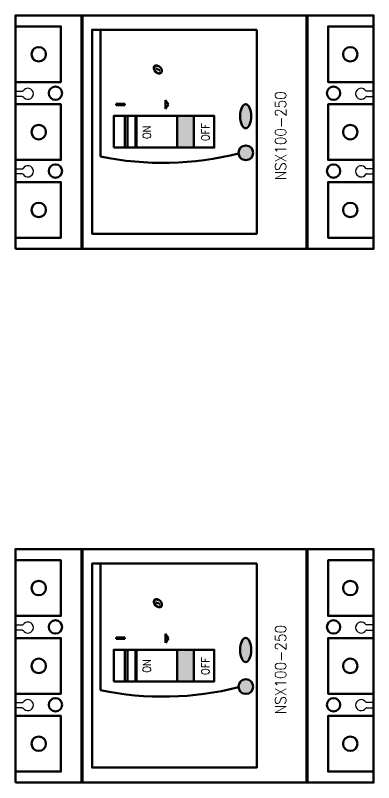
# Model space of a CAD drawing. Header units: millimetres. Extents: x -116965 to 323937, y 291661 to 566926.
# Drawn here: x -40596.9 to -40435.9, y 346574.8 to 346919.8 of the extents above; entities that cross this region are included whole.
import ezdxf
from ezdxf.enums import TextEntityAlignment as Align

# ---------------------------------------------------------------- set-up
doc = ezdxf.new("R2010")
doc.units = ezdxf.units.MM
doc.layers.get('0').update_dxf_attribs({"lineweight": 18})
for name, color, linetype, lineweight in [('H', 7, 'Continuous', 100), ('hw_Text', 7, 'Continuous', 13), ('P', 250, 'Continuous', 100)]:
    doc.layers.add(name, color=color, linetype=linetype, lineweight=lineweight)
doc.styles.add('HW_Standard', font='complex.shx', dxfattribs={"width": 0.9})

# ---------------------------------------------------------------- blocks, each defined once
blk = doc.blocks.new('*U1771')
h = blk.add_hatch(color=254)
edge = h.paths.add_edge_path()
edge.add_spline(control_points=[(5.56, 1.78), (5.58, 1.82), (5.59, 1.87), (5.62, 1.95), (5.64, 2), (5.65, 2.04)], knot_values=[-0.183546, -0.183546, -0.183546, -0.183546, -0.091771, -0.091771, 0, 0, 0, 0], degree=3, periodic=0)
edge.add_line((5.65, 2.04), (5.27, 2.04))
edge.add_ellipse((6.4, 1.52), major_axis=(1.3, 1.25), ratio=0.66219, start_angle=104.5761, end_angle=114.7583)
edge.add_line((5.1, 1.78), (5.56, 1.78))
edge = h.paths.add_edge_path()
edge.add_spline(control_points=[(5.44, 1.27), (5.46, 1.32), (5.47, 1.36), (5.5, 1.45), (5.52, 1.49), (5.53, 1.53)], knot_values=[-0.183098, -0.183098, -0.183098, -0.183098, -0.091547, -0.091547, 0, 0, 0, 0], degree=3, periodic=0)
edge.add_line((5.53, 1.53), (4.99, 1.53))
edge.add_ellipse((6.4, 1.52), major_axis=(1.3, 1.25), ratio=0.66219, start_angle=124.0962, end_angle=133.9588)
edge.add_line((4.9, 1.27), (5.44, 1.27))
edge = h.paths.add_edge_path()
edge.add_spline(control_points=[(6.75, 1.18), (6.78, 1.32), (6.82, 1.45), (6.89, 1.72), (6.92, 1.85), (6.96, 1.98)], knot_values=[-0.551644, -0.551644, -0.551644, -0.551644, -0.275816, -0.275816, 0, 0, 0, 0], degree=3, periodic=0)
edge.add_spline(control_points=[(6.96, 1.98), (6.96, 1.99), (6.96, 1.99), (6.97, 2.01), (6.97, 2.01), (6.97, 2.01)], knot_values=[-0.018517, -0.018517, -0.018517, -0.018517, -0.010545, -0.010545, 0, 0, 0, 0], degree=3, periodic=0)
edge.add_spline(control_points=[(6.97, 2.01), (6.98, 2.02), (6.98, 2.03), (7, 2.03), (7.01, 2.04), (7.03, 2.04), (7.04, 2.04), (7.05, 2.04)], knot_values=[-0.027221, -0.027221, -0.027221, -0.027221, -0.014514, -0.014514, -0.00734, -0.00734, 0, 0, 0, 0], degree=3, periodic=0)
edge.add_line((7.05, 2.04), (7.44, 2.04))
edge.add_spline(control_points=[(7.44, 2.04), (7.45, 2.1), (7.46, 2.17), (7.49, 2.29), (7.5, 2.36), (7.52, 2.42)], knot_values=[-0.257765, -0.257765, -0.257765, -0.257765, -0.128882, -0.128882, 0, 0, 0, 0], degree=3, periodic=0)
edge.add_line((7.52, 2.42), (6.88, 2.42))
edge.add_spline(control_points=[(6.88, 2.42), (6.76, 2.42), (6.65, 2.4), (6.42, 2.3), (6.33, 2.24), (6.21, 2.11), (6.17, 2.06), (6.13, 1.97), (6.11, 1.94), (6.09, 1.88), (6.09, 1.86), (6.08, 1.83)], knot_values=[-0.86466, -0.86466, -0.86466, -0.86466, -0.632414, -0.632414, -0.431586, -0.431586, -0.283006, -0.283006, -0.174285, -0.174285, 0, 0, 0, 0], degree=3, periodic=0)
edge.add_spline(control_points=[(6.08, 1.83), (6.05, 1.71), (6.02, 1.59), (5.97, 1.36), (5.94, 1.24), (5.91, 1.13)], knot_values=[-0.479158, -0.479158, -0.479158, -0.479158, -0.239583, -0.239583, 0, 0, 0, 0], degree=3, periodic=0)
edge.add_spline(control_points=[(5.91, 1.13), (5.91, 1.12), (5.91, 1.11), (5.9, 1.09), (5.89, 1.08), (5.89, 1.08)], knot_values=[-0.028568, -0.028568, -0.028568, -0.028568, -0.012798, -0.012798, 0, 0, 0, 0], degree=3, periodic=0)
edge.add_spline(control_points=[(5.89, 1.08), (5.88, 1.07), (5.87, 1.05), (5.83, 1.04), (5.83, 1.04), (5.8, 1.03), (5.79, 1.03), (5.79, 1.03)], knot_values=[-0.058564, -0.058564, -0.058564, -0.058564, -0.027343, -0.027343, -0.015539, -0.015539, 0, 0, 0, 0], degree=3, periodic=0)
edge.add_line((5.79, 1.03), (5.39, 1.03))
edge.add_spline(control_points=[(5.39, 1.03), (5.37, 0.96), (5.35, 0.89), (5.31, 0.76), (5.3, 0.69), (5.28, 0.62)], knot_values=[-0.283689, -0.283689, -0.283689, -0.283689, -0.141847, -0.141847, 0, 0, 0, 0], degree=3, periodic=0)
edge.add_line((5.28, 0.62), (5.9, 0.62))
edge.add_spline(control_points=[(5.9, 0.62), (6.07, 0.62), (6.2, 0.65), (6.42, 0.75), (6.52, 0.82), (6.63, 0.94), (6.67, 0.98), (6.73, 1.09), (6.74, 1.14), (6.75, 1.18)], knot_values=[-1.143628, -1.143628, -1.143628, -1.143628, -0.811486, -0.811486, -0.496541, -0.496541, -0.30491, -0.30491, 0, 0, 0, 0], degree=3, periodic=0)
edge = h.paths.add_edge_path()
edge.add_ellipse((6.4, 1.52), major_axis=(1.3, 1.25), ratio=0.66219, start_angle=306, end_angle=315.8697)
edge.add_line((7.91, 1.81), (7.26, 1.81))
edge.add_spline(control_points=[(7.26, 1.81), (7.25, 1.77), (7.24, 1.72), (7.22, 1.64), (7.2, 1.59), (7.19, 1.55)], knot_values=[-0.178881, -0.178881, -0.178881, -0.178881, -0.089455, -0.089455, 0, 0, 0, 0], degree=3, periodic=0)
edge.add_line((7.19, 1.55), (7.83, 1.55))
edge = h.paths.add_edge_path()
edge.add_spline(control_points=[(7.13, 1.3), (7.12, 1.26), (7.11, 1.22), (7.08, 1.13), (7.07, 1.09), (7.06, 1.04)], knot_values=[-0.179952, -0.179952, -0.179952, -0.179952, -0.089977, -0.089977, 0, 0, 0, 0], degree=3, periodic=0)
edge.add_line((7.06, 1.04), (7.56, 1.04))
edge.add_ellipse((6.4, 1.52), major_axis=(1.3, 1.25), ratio=0.66219, start_angle=286.5797, end_angle=296.6533)
edge.add_line((7.72, 1.3), (7.13, 1.3))
at = {"color": 102}
blk.add_ellipse((6.4, 1.52), major_axis=(1.3, 1.25), ratio=0.66219, dxfattribs=at)
blk = doc.blocks.new('*U570')
blk.add_hatch(color=9).paths.add_polyline_path([(45.52, 7.76), (59.77, 7.76), (59.77, 0.34), (45.52, 0.34)])
h = blk.add_hatch(color=1)
edge = h.paths.add_edge_path()
edge.add_arc((43.19, -23.08), 3.31, 0, 360)
h = blk.add_hatch(color=7)
edge = h.paths.add_edge_path()
edge.add_ellipse((59.65, -23.01), major_axis=(-5.42, 0), ratio=0.460829, start_angle=0, end_angle=360)
for p, q in [((104.9, 50.82), (0, 50.82)), ((104.9, 50.32), (0, 50.32)), ((98.53, 42.25), (41.58, 42.25)), ((45.52, 36.32), (45.52, -8.89)), ((45.52, 36.32), (59.77, 36.32)), ((59.77, 36.32), (59.77, -8.89)), ((64.6, 35.13), (64.6, 31.33)), ((64.6, 35.13), (65.2, 35.13)), ((65.2, 35.13), (65.2, 31.33)), ((59.77, 31.34), (45.52, 31.34)), ((64.6, 31.33), (65.2, 31.33)), ((59.77, 30.16), (45.52, 30.16)), ((59.77, 26.53), (45.52, 26.53)), ((45.52, 26.12), (59.77, 26.12)), ((62.9, 13.07), (66.9, 13.07)), ((62.9, 13.07), (64.9, 11.62)), ((66.9, 13.07), (64.9, 11.62)), ((45.52, -8.89), (59.77, -8.89)), ((104.9, -50.32), (0, -50.32)), ((104.9, -50.82), (0, -50.82))]:
    blk.add_line(p, q)
at = {"color": 0}
blk.add_lwpolyline([(0, 80.5), (0, -80.5), (105, -80.5), (105, 80.5)], close=True, dxfattribs=at)
at = {"color": 1}
for points in [[(5, 80.5), (5, 60), (30, 60), (30, 80.5)], [(40, 80.5), (40, 60), (65, 60), (65, 80.5)], [(75, 80.5), (75, 60), (100, 60), (100, 80.5)], [(5, -80.5), (5, -60), (30, -60), (30, -80.5)], [(40, -80.5), (40, -60), (65, -60), (65, -80.5)], [(75, -80.5), (75, -60), (100, -60), (100, -80.5)]]:
    blk.add_lwpolyline(points, dxfattribs=at)
for points in [[(98.53, -27.97), (6.77, -27.97), (6.77, 45.99), (98.53, 45.99)], [(45.52, 36.32), (59.77, 36.32), (59.77, -8.89), (45.52, -8.89)], [(45.52, 7.76), (59.77, 7.76), (59.77, 0.34), (45.52, 0.34)]]:
    blk.add_lwpolyline(points, close=True)
for centre in [(17.5, 70), (52.5, 70), (87.5, 70), (17.5, -70), (52.5, -70), (87.5, -70)]:
    blk.add_circle(centre, 3.25, dxfattribs=at)
at = {"color": 3}
for centre in [(35, 62.5), (70, 62.5), (35, -62.5), (70, -62.5)]:
    blk.add_circle(centre, 3, dxfattribs=at)
blk.add_circle((43.19, -23.08), 3.31)
blk.add_arc((176.21, 14.1), 137.55, 168.1891, 194.2608)
blk.add_ellipse((59.65, -23.01), major_axis=(-5.42, 0), ratio=0.460829)
at = {"layer": 'P', "color": 0, "linetype": 'Continuous', "lineweight": -3}
for p, q in [((33.71, 77.4), (33.71, 80.5)), ((36.03, 80.5), (36.03, 77.4)), ((68.58, 77.4), (68.58, 80.5)), ((68.58, 77.4), (68.58, 80.5)), ((70.9, 80.5), (70.9, 77.4)), ((33.71, 77.4), (33.71, 77.11)), ((36.03, 77.4), (36.03, 77.11)), ((68.58, 77.4), (68.58, 77.11)), ((70.9, 77.4), (70.9, 77.11)), ((33.71, -77.4), (33.71, -77.11)), ((33.71, -77.4), (33.71, -80.5)), ((36.03, -77.4), (36.03, -77.11)), ((36.03, -80.5), (36.03, -77.4)), ((68.58, -77.4), (68.58, -77.11)), ((68.58, -77.4), (68.58, -80.5)), ((68.58, -77.4), (68.58, -80.5)), ((70.9, -77.4), (70.9, -77.11)), ((70.9, -80.5), (70.9, -77.4))]:
    blk.add_line(p, q, dxfattribs=at)
for centre, start, end in [((34.87, 74.9), 117.7191, 62.2809), ((69.74, 74.9), 117.7191, 62.2809), ((34.87, -74.9), 297.7191, 242.2809), ((69.74, -74.9), 297.7191, 242.2809)]:
    blk.add_arc(centre, 2.5, start, end, dxfattribs=at)
at = {"xscale": 1.215, "yscale": 1.215, "zscale": 1.215}
blk.add_blockref('*U1771', (72.9, 14.6), dxfattribs=at)
at = {"layer": 'hw_Text', "color": 3, "style": 'HW_Standard', "width": 0.9}
blk.add_text('ON', height=3.6, dxfattribs=at).set_placement((52.44, 21.43), align=Align.MIDDLE_CENTER)
at = {"layer": 'hw_Text', "color": 1, "style": 'HW_Standard', "width": 0.9}
blk.add_text('OFF', height=3.6, dxfattribs=at).set_placement((52.44, -4.88), align=Align.MIDDLE_CENTER)
at = {"layer": 'hw_Text', "color": 0, "style": 'HW_Standard', "width": 0.9, "flags": 8}
blk.add_attdef('TYPE113', text='', height=5, dxfattribs=at).set_placement((50.85, -38.7), align=Align.MIDDLE_CENTER)

msp = doc.modelspace()

# ---------------------------------------------------------------- block references
at = {"layer": 'H', "color": 7}
ref = msp.add_blockref('*U570', (-40516.4491, 346814.783643), dxfattribs=dict(at, rotation=90))
ref.add_attrib('TYPE113', 'NSX100-250', dxfattribs={"layer": 'hw_Text', "color": 0, "height": 5, "rotation": 90, "style": 'HW_Standard', "width": 0.9}).set_placement((-40477.75305, 346865.638038), align=Align.MIDDLE_CENTER)
ref = msp.add_blockref('*U570', (-40516.4491, 346574.783643), dxfattribs=dict(at, rotation=90))
ref.add_attrib('TYPE113', 'NSX100-250', dxfattribs={"layer": 'hw_Text', "color": 0, "height": 5, "rotation": 90, "style": 'HW_Standard', "width": 0.9}).set_placement((-40477.75305, 346625.638038), align=Align.MIDDLE_CENTER)

doc.saveas('drawing.dxf')
